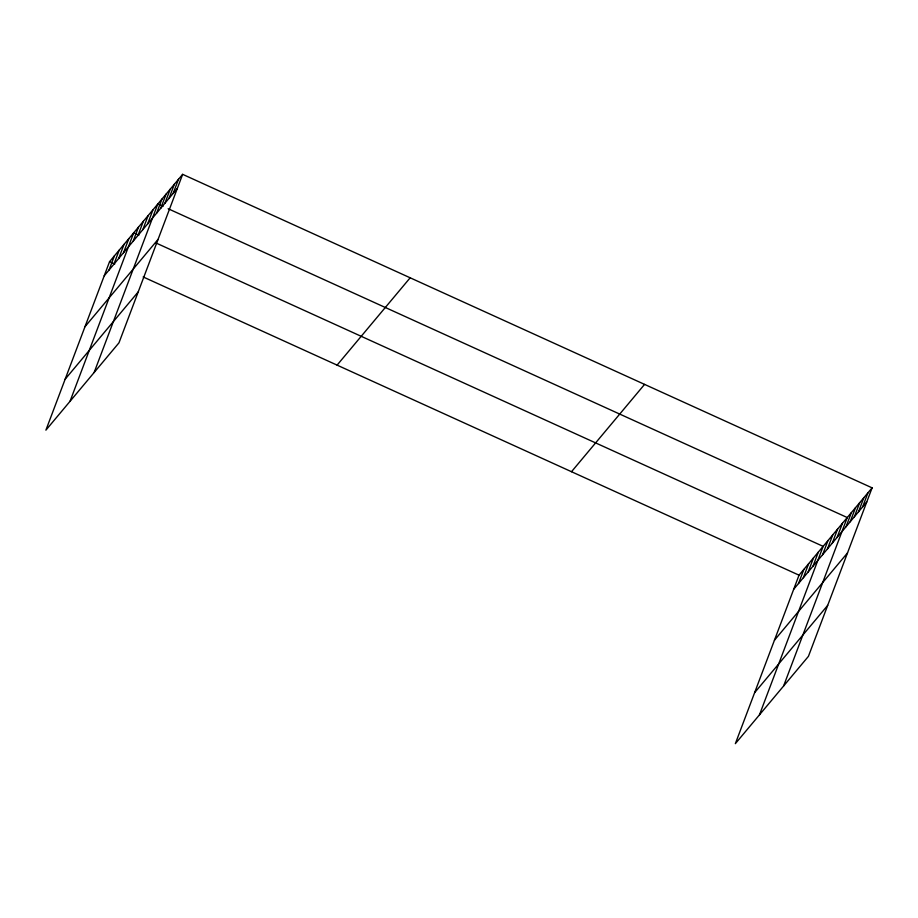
<?xml version="1.0" encoding="UTF-8"?>
<svg xmlns="http://www.w3.org/2000/svg" width="918" height="918" viewBox="0 0 918 918"><rect width="100%" height="100%" fill="white"/><g stroke="black" fill="none" stroke-linecap="round" stroke-linejoin="round"><path stroke-width="1.38" d="M182.648 174.34L109.563 261.664L45.9 430.152L118.973 342.827L182.648 174.34L872.1 487.848L808.437 656.336L735.352 743.66L799.027 575.173L872.1 487.848M109.058 269.995L114.394 255.892M113.889 264.235L119.214 250.132M118.709 258.474L124.033 244.372M123.528 252.714L128.853 238.611M70.02 401.327L133.684 232.851L138.847 235.192M133.179 241.182L138.503 227.079M137.998 235.421L143.323 221.318M142.818 229.661L148.154 215.558M147.649 223.889L152.973 209.797M94.129 372.513L157.793 204.025L162.968 206.378M156.611 213.183L161.935 199.08M160.753 208.237L166.078 194.134M164.896 203.291L170.22 189.188M169.038 198.334L174.363 184.243M173.169 193.388L178.505 179.285M798.522 583.515L803.847 569.412M803.342 577.743L808.666 563.641M808.161 571.983L813.497 557.88M812.992 566.222L818.317 552.12M759.473 714.847L823.136 546.359L155.658 242.834M822.631 554.69L827.956 540.599M827.451 548.93L832.787 534.827M832.282 543.169L837.606 529.066M837.101 537.409L842.426 523.306M783.593 686.033L847.257 517.545L168.143 208.73M846.063 526.691L851.399 512.588M850.206 521.745L855.53 507.643M854.348 516.8L859.673 502.697M858.491 511.854L863.815 497.751M862.633 506.897L867.958 492.805M104.239 275.767L177.312 188.442M84.984 326.705L158.068 239.391M65.155 379.203L138.228 291.878M337.09 365.123L410.162 277.798M571.501 471.714L644.574 384.39M793.691 589.276L866.776 501.951M774.448 640.225L847.521 552.9M754.607 692.711L827.68 605.387M109.563 261.664L114.739 264.017M143.174 276.949L799.027 575.173"/></g></svg>
